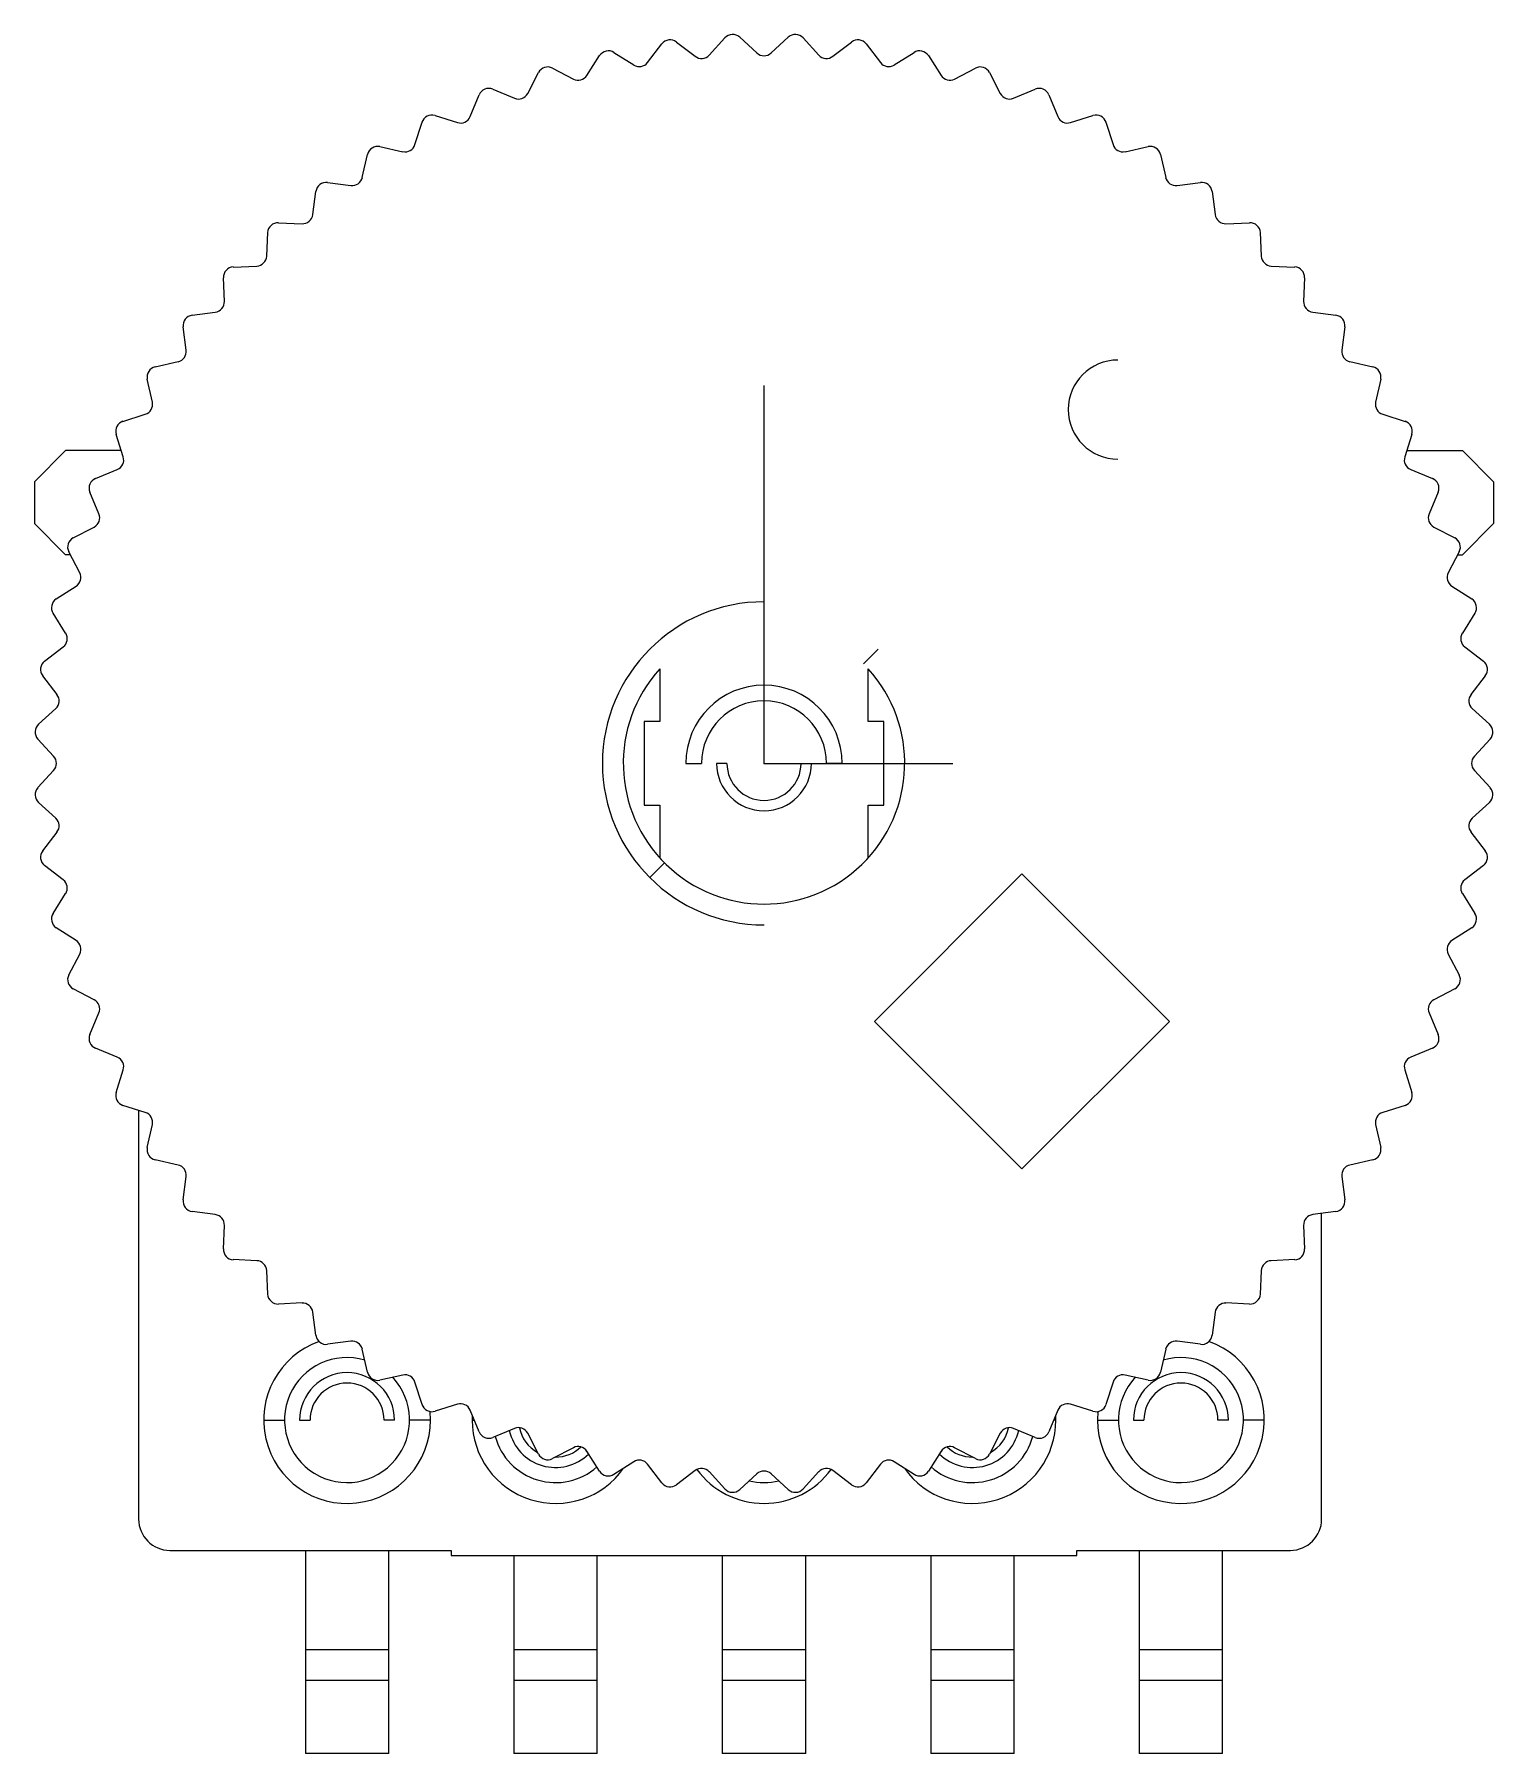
# Model space of a CAD drawing. Header units: millimetres. Extents: x -7 to 7, y -9.5 to 7.
import ezdxf

# ---------------------------------------------------------------- set-up
doc = ezdxf.new("R2010")
doc.units = ezdxf.units.MM
doc.header["$PDSIZE"] = -1

msp = doc.modelspace()

# ---------------------------------------------------------------- linework, layer by layer
at = {"color": 7, "linetype": 'Continuous', "lineweight": 25}
for p, q in [((-0.527, 6.795), (-0.375, 6.961)), ((-0.233, 6.967), (-0.068, 6.815)), ((0.068, 6.815), (0.233, 6.967)), ((0.375, 6.961), (0.527, 6.795)), ((-1.699, 6.6), (-1.578, 6.79)), ((-1.44, 6.821), (-1.25, 6.7)), ((-1.117, 6.723), (-0.98, 6.902)), ((-0.84, 6.92), (-0.661, 6.783)), ((0.661, 6.783), (0.84, 6.92)), ((0.98, 6.902), (1.117, 6.723)), ((1.25, 6.7), (1.44, 6.821)), ((1.578, 6.79), (1.699, 6.6)), ((-2.267, 6.427), (-2.164, 6.627)), ((-2.029, 6.669), (-1.829, 6.565)), ((1.829, 6.565), (2.029, 6.669)), ((2.164, 6.627), (2.267, 6.427)), ((-2.602, 6.467), (-2.394, 6.381)), ((2.394, 6.381), (2.602, 6.467)), ((-2.819, 6.205), (-2.733, 6.413)), ((2.733, 6.413), (2.819, 6.205)), ((-3.349, 5.936), (-3.281, 6.15)), ((-3.156, 6.216), (-2.941, 6.148)), ((2.941, 6.148), (3.156, 6.216)), ((3.281, 6.15), (3.349, 5.936)), ((-3.854, 5.621), (-3.805, 5.841)), ((-3.686, 5.917), (-3.466, 5.868)), ((3.466, 5.868), (3.686, 5.917)), ((3.805, 5.841), (3.854, 5.621)), ((-4.329, 5.264), (-4.3, 5.487)), ((-4.187, 5.573), (-3.964, 5.544)), ((3.964, 5.544), (4.187, 5.573)), ((4.3, 5.487), (4.329, 5.264)), ((-4.657, 5.187), (-4.432, 5.177)), ((4.432, 5.177), (4.657, 5.187)), ((-4.771, 4.867), (-4.761, 5.092)), ((4.761, 5.092), (4.771, 4.867)), ((-5.177, 4.432), (-5.187, 4.657)), ((-5.092, 4.761), (-4.867, 4.771)), ((4.867, 4.771), (5.092, 4.761)), ((5.187, 4.657), (5.177, 4.432)), ((-5.487, 4.3), (-5.264, 4.329)), ((5.264, 4.329), (5.487, 4.3)), ((-5.544, 3.964), (-5.573, 4.187)), ((5.573, 4.187), (5.544, 3.964)), ((-5.841, 3.805), (-5.621, 3.854)), ((5.621, 3.854), (5.841, 3.805)), ((-5.868, 3.466), (-5.917, 3.686)), ((5.917, 3.686), (5.868, 3.466)), ((-6.15, 3.281), (-5.936, 3.349)), ((5.936, 3.349), (6.15, 3.281)), ((-6.148, 2.941), (-6.216, 3.156)), ((6.216, 3.156), (6.148, 2.941)), ((-7, 2.7), (-6.7, 3)), ((-6.167, 3), (-6.7, 3)), ((6.167, 3), (6.7, 3)), ((7, 2.7), (6.7, 3)), ((-6.413, 2.733), (-6.205, 2.819)), ((6.205, 2.819), (6.413, 2.733)), ((-7, 2.7), (-7, 2.3)), ((7, 2.7), (7, 2.3)), ((-6.381, 2.394), (-6.467, 2.602)), ((6.467, 2.602), (6.381, 2.394)), ((-6.7, 2), (-7, 2.3)), ((-6.627, 2.164), (-6.427, 2.267)), ((6.427, 2.267), (6.627, 2.164)), ((6.7, 2), (7, 2.3)), ((-6.654, 2), (-6.7, 2)), ((-6.565, 1.829), (-6.669, 2.029)), ((6.669, 2.029), (6.565, 1.829)), ((6.654, 2), (6.7, 2)), ((-6.79, 1.578), (-6.6, 1.699)), ((6.6, 1.699), (6.79, 1.578)), ((-6.7, 1.25), (-6.821, 1.44)), ((6.821, 1.44), (6.7, 1.25)), ((-6.902, 0.98), (-6.723, 1.117)), ((0.955, 0.955), (1.096, 1.096)), ((6.723, 1.117), (6.902, 0.98)), ((-6.783, 0.661), (-6.92, 0.84)), ((-1, 0.907), (-1, 0.4)), ((1, 0.4), (1, 0.907)), ((6.92, 0.84), (6.783, 0.661)), ((-6.961, 0.375), (-6.795, 0.527)), ((6.795, 0.527), (6.961, 0.375)), ((-1.15, 0.4), (-1.15, -0.4)), ((-1, 0.4), (-1.15, 0.4)), ((1.15, 0.4), (1, 0.4)), ((1.15, -0.4), (1.15, 0.4)), ((-6.815, 0.068), (-6.967, 0.233)), ((6.967, 0.233), (6.815, 0.068)), ((-0.75, 0), (-0.6, 0)), ((-0.355, 0), (-0.455, 0)), ((0.355, 0), (0.455, 0)), ((0.75, 0), (0.6, 0)), ((-6.967, -0.233), (-6.815, -0.068)), ((6.815, -0.068), (6.967, -0.233)), ((-6.795, -0.527), (-6.961, -0.375)), ((-1.15, -0.4), (-1, -0.4)), ((-1, -0.4), (-1, -0.907)), ((1, -0.4), (1.15, -0.4)), ((1, -0.907), (1, -0.4)), ((6.961, -0.375), (6.795, -0.527)), ((-6.92, -0.84), (-6.783, -0.661)), ((6.783, -0.661), (6.92, -0.84)), ((-6.723, -1.117), (-6.902, -0.98)), ((-0.955, -0.955), (-1.096, -1.096)), ((6.902, -0.98), (6.723, -1.117)), ((2.475, -1.061), (1.061, -2.475)), ((3.889, -2.475), (2.475, -1.061)), ((-6.821, -1.44), (-6.7, -1.25)), ((6.7, -1.25), (6.821, -1.44)), ((-6.6, -1.699), (-6.79, -1.578)), ((6.79, -1.578), (6.6, -1.699)), ((-6.669, -2.029), (-6.565, -1.829)), ((6.565, -1.829), (6.669, -2.029)), ((-6.427, -2.267), (-6.627, -2.164)), ((6.627, -2.164), (6.427, -2.267)), ((-6.467, -2.602), (-6.381, -2.394)), ((6.381, -2.394), (6.467, -2.602)), ((1.061, -2.475), (2.475, -3.889)), ((2.475, -3.889), (3.889, -2.475)), ((-6.205, -2.819), (-6.413, -2.733)), ((6.413, -2.733), (6.205, -2.819)), ((-6.216, -3.156), (-6.148, -2.941)), ((6.148, -2.941), (6.216, -3.156)), ((-5.936, -3.349), (-6.15, -3.281)), ((6.15, -3.281), (5.936, -3.349)), ((-6, -3.329), (-6, -7.25)), ((-5.917, -3.686), (-5.868, -3.466)), ((5.868, -3.466), (5.917, -3.686)), ((-5.621, -3.854), (-5.841, -3.805)), ((5.841, -3.805), (5.621, -3.854)), ((-5.573, -4.187), (-5.544, -3.964)), ((5.544, -3.964), (5.573, -4.187)), ((-5.264, -4.329), (-5.487, -4.3)), ((-5.187, -4.657), (-5.177, -4.432)), ((5.177, -4.432), (5.187, -4.657)), ((5.487, -4.3), (5.264, -4.329)), ((5.35, -7.25), (5.35, -4.318)), ((-4.867, -4.771), (-5.092, -4.761)), ((5.092, -4.761), (4.867, -4.771)), ((-4.761, -5.092), (-4.771, -4.867)), ((4.771, -4.867), (4.761, -5.092)), ((-4.432, -5.177), (-4.657, -5.187)), ((-4.3, -5.487), (-4.329, -5.264)), ((4.329, -5.264), (4.3, -5.487)), ((4.657, -5.187), (4.432, -5.177)), ((-3.964, -5.544), (-4.187, -5.573)), ((4.187, -5.573), (3.964, -5.544)), ((-3.805, -5.841), (-3.854, -5.621)), ((3.854, -5.621), (3.805, -5.841)), ((-3.466, -5.868), (-3.686, -5.917)), ((-3.281, -6.15), (-3.349, -5.936)), ((3.349, -5.936), (3.281, -6.15)), ((3.686, -5.917), (3.466, -5.868)), ((-3.2, -6.3), (-3.204, -6.219)), ((-2.941, -6.148), (-3.156, -6.216)), ((-2.733, -6.413), (-2.819, -6.205)), ((-2.799, -6.254), (-2.8, -6.3)), ((2.819, -6.205), (2.733, -6.413)), ((2.8, -6.3), (2.799, -6.254)), ((3.156, -6.216), (2.941, -6.148)), ((3.204, -6.219), (3.2, -6.3)), ((-4.8, -6.3), (-4.6, -6.3)), ((-4.455, -6.3), (-4.355, -6.3)), ((-3.545, -6.3), (-3.645, -6.3)), ((-3.2, -6.3), (-3.4, -6.3)), ((-2.8, -6.3), (-2.78, -6.3)), ((-2.394, -6.381), (-2.602, -6.467)), ((-2.164, -6.627), (-2.267, -6.427)), ((2.267, -6.427), (2.164, -6.627)), ((2.602, -6.467), (2.394, -6.381)), ((2.8, -6.3), (2.78, -6.3)), ((3.2, -6.3), (3.4, -6.3)), ((3.545, -6.3), (3.645, -6.3)), ((4.455, -6.3), (4.355, -6.3)), ((4.8, -6.3), (4.6, -6.3)), ((-1.829, -6.565), (-2.029, -6.669)), ((2.029, -6.669), (1.829, -6.565)), ((-1.578, -6.79), (-1.699, -6.6)), ((-1.25, -6.7), (-1.44, -6.821)), ((-0.98, -6.902), (-1.117, -6.723)), ((1.117, -6.723), (0.98, -6.902)), ((1.44, -6.821), (1.25, -6.7)), ((1.699, -6.6), (1.578, -6.79)), ((-0.661, -6.783), (-0.84, -6.92)), ((-0.375, -6.961), (-0.527, -6.795)), ((-0.068, -6.815), (-0.233, -6.967)), ((0.233, -6.967), (0.068, -6.815)), ((0.527, -6.795), (0.375, -6.961)), ((0.84, -6.92), (0.661, -6.783)), ((-5.7, -7.55), (-3, -7.55)), ((-4.4, -7.55), (-4.4, -9.5)), ((-3.6, -9.5), (-3.6, -7.55)), ((-3, -7.55), (-3, -7.6)), ((3, -7.55), (5.05, -7.55)), ((3, -7.6), (3, -7.55)), ((3.6, -7.55), (3.6, -9.5)), ((4.4, -9.5), (4.4, -7.55)), ((-3, -7.6), (3, -7.6)), ((-2.4, -7.6), (-2.4, -9.5)), ((-1.6, -9.5), (-1.6, -7.6)), ((-0.4, -7.6), (-0.4, -9.5)), ((0.4, -9.5), (0.4, -7.6)), ((1.6, -7.6), (1.6, -9.5)), ((2.4, -9.5), (2.4, -7.6)), ((-4.4, -8.5), (-3.6, -8.5)), ((-2.4, -8.5), (-1.6, -8.5)), ((-0.4, -8.5), (0.4, -8.5)), ((1.6, -8.5), (2.4, -8.5)), ((3.6, -8.5), (4.4, -8.5)), ((-3.6, -8.8), (-4.4, -8.8)), ((-1.6, -8.8), (-2.4, -8.8)), ((0.4, -8.8), (-0.4, -8.8)), ((2.4, -8.8), (1.6, -8.8)), ((4.4, -8.8), (3.6, -8.8)), ((-3.6, -9.5), (-4.4, -9.5)), ((-1.6, -9.5), (-2.4, -9.5)), ((0.4, -9.5), (-0.4, -9.5)), ((2.4, -9.5), (1.6, -9.5)), ((4.4, -9.5), (3.6, -9.5))]:
    msp.add_line(p, q, dxfattribs=at)
at = {"color": 7, "linetype": 'Continuous'}
for q in [(0, 3.625), (1.812, 0)]:
    msp.add_line((0, 0), q, dxfattribs=at)
at = {"color": 7, "linetype": 'Continuous', "lineweight": 25}
for centre, radius, start, end in [((-0.901, 6.841), 0.1, 52.5, 142.5), ((-0.301, 6.893), 0.1, 47.5, 137.5), ((0.301, 6.893), 0.1, 42.5, 132.5), ((0.901, 6.841), 0.1, 37.5, 127.5), ((-1.493, 6.736), 0.1, 57.5, 147.5), ((-0.6, 6.863), 0.1, 232.5, 317.5), ((0, 6.889), 0.1, 227.5, 312.5), ((0.6, 6.863), 0.1, 222.5, 307.5), ((1.493, 6.736), 0.1, 32.5, 122.5), ((-2.075, 6.581), 0.1, 62.5, 152.5), ((-1.783, 6.654), 0.1, 242.5, 327.5), ((-1.196, 6.784), 0.1, 237.5, 322.5), ((1.196, 6.784), 0.1, 217.5, 302.5), ((1.783, 6.654), 0.1, 212.5, 297.5), ((2.075, 6.581), 0.1, 27.5, 117.5), ((-2.641, 6.375), 0.1, 67.5, 157.5), ((2.641, 6.375), 0.1, 22.5, 112.5), ((-2.356, 6.473), 0.1, 247.5, 332.5), ((2.356, 6.473), 0.1, 207.5, 292.5), ((-3.186, 6.12), 0.1, 72.5, 162.5), ((-2.911, 6.243), 0.1, 252.5, 337.5), ((2.911, 6.243), 0.1, 202.5, 287.5), ((3.186, 6.12), 0.1, 17.5, 107.5), ((-3.707, 5.819), 0.1, 77.5, 167.5), ((-3.444, 5.966), 0.1, 257.5, 342.5), ((3.444, 5.966), 0.1, 197.5, 282.5), ((3.707, 5.819), 0.1, 12.5, 102.5), ((-3.951, 5.643), 0.1, 262.5, 347.5), ((3.951, 5.643), 0.1, 192.5, 277.5), ((-4.2, 5.474), 0.1, 82.5, 172.5), ((4.2, 5.474), 0.1, 7.5, 97.5), ((-4.662, 5.087), 0.1, 87.5, 177.5), ((-4.428, 5.277), 0.1, 267.5, 352.5), ((4.428, 5.277), 0.1, 187.5, 272.5), ((4.662, 5.087), 0.1, 2.5, 92.5), ((-4.871, 4.871), 0.1, 272.5, 357.5), ((4.871, 4.871), 0.1, 182.5, 267.5), ((-5.087, 4.662), 0.1, 92.5, 182.5), ((5.087, 4.662), 0.1, 357.5, 87.5), ((-5.474, 4.2), 0.1, 97.5, 187.5), ((-5.277, 4.428), 0.1, 277.5, 2.5), ((5.277, 4.428), 0.1, 177.5, 262.5), ((5.474, 4.2), 0.1, 352.5, 82.5), ((-5.643, 3.951), 0.1, 282.5, 7.5), ((5.643, 3.951), 0.1, 172.5, 257.5), ((-5.819, 3.707), 0.1, 102.5, 192.5), ((3.394, 3.394), 0.475, 90, 270), ((5.819, 3.707), 0.1, 347.5, 77.5), ((-5.966, 3.444), 0.1, 287.5, 12.5), ((5.966, 3.444), 0.1, 167.5, 252.5), ((-6.12, 3.186), 0.1, 107.5, 197.5), ((6.12, 3.186), 0.1, 342.5, 72.5), ((-6.243, 2.911), 0.1, 292.5, 17.5), ((6.243, 2.911), 0.1, 162.5, 247.5), ((-6.375, 2.641), 0.1, 112.5, 202.5), ((6.375, 2.641), 0.1, 337.5, 67.5), ((-6.473, 2.356), 0.1, 297.5, 22.5), ((6.473, 2.356), 0.1, 157.5, 242.5), ((-6.581, 2.075), 0.1, 117.5, 207.5), ((6.581, 2.075), 0.1, 332.5, 62.5), ((-6.654, 1.783), 0.1, 302.5, 27.5), ((6.654, 1.783), 0.1, 152.5, 237.5), ((-6.736, 1.493), 0.1, 122.5, 212.5), ((0, 0), 1.55, 90, 270), ((6.736, 1.493), 0.1, 327.5, 57.5), ((-6.784, 1.196), 0.1, 307.5, 32.5), ((6.784, 1.196), 0.1, 147.5, 232.5), ((-6.841, 0.901), 0.1, 127.5, 217.5), ((0, 0), 1.35, 137.7946, 42.2054), ((6.841, 0.901), 0.1, 322.5, 52.5), ((-6.863, 0.6), 0.1, 312.5, 37.5), ((0, 0), 0.75, 0, 180), ((6.863, 0.6), 0.1, 142.5, 227.5), ((0, 0), 0.6, 0, 180), ((-6.893, 0.301), 0.1, 132.5, 222.5), ((6.893, 0.301), 0.1, 317.5, 47.5), ((-6.889, 0), 0.1, 317.5, 42.5), ((0, 0), 0.455, 180, 0), ((0, 0), 0.355, 180, 0), ((6.889, 0), 0.1, 137.5, 222.5), ((-6.893, -0.301), 0.1, 137.5, 227.5), ((6.893, -0.301), 0.1, 312.5, 42.5), ((-6.863, -0.6), 0.1, 322.5, 47.5), ((6.863, -0.6), 0.1, 132.5, 217.5), ((-6.841, -0.901), 0.1, 142.5, 232.5), ((6.841, -0.901), 0.1, 307.5, 37.5), ((-6.784, -1.196), 0.1, 327.5, 52.5), ((6.784, -1.196), 0.1, 127.5, 212.5), ((-6.736, -1.493), 0.1, 147.5, 237.5), ((6.736, -1.493), 0.1, 302.5, 32.5), ((-6.654, -1.783), 0.1, 332.5, 57.5), ((6.654, -1.783), 0.1, 122.5, 207.5), ((-6.581, -2.075), 0.1, 152.5, 242.5), ((6.581, -2.075), 0.1, 297.5, 27.5), ((-6.473, -2.356), 0.1, 337.5, 62.5), ((6.473, -2.356), 0.1, 117.5, 202.5), ((-6.375, -2.641), 0.1, 157.5, 247.5), ((6.375, -2.641), 0.1, 292.5, 22.5), ((-6.243, -2.911), 0.1, 342.5, 67.5), ((6.243, -2.911), 0.1, 112.5, 197.5), ((-6.12, -3.186), 0.1, 162.5, 252.5), ((6.12, -3.186), 0.1, 287.5, 17.5), ((-5.966, -3.444), 0.1, 347.5, 72.5), ((5.966, -3.444), 0.1, 107.5, 192.5), ((-5.819, -3.707), 0.1, 167.5, 257.5), ((5.819, -3.707), 0.1, 282.5, 12.5), ((-5.643, -3.951), 0.1, 352.5, 77.5), ((5.643, -3.951), 0.1, 102.5, 187.5), ((-5.474, -4.2), 0.1, 172.5, 262.5), ((5.474, -4.2), 0.1, 277.5, 7.5), ((-5.277, -4.428), 0.1, 357.5, 82.5), ((5.277, -4.428), 0.1, 97.5, 182.5), ((-5.087, -4.662), 0.1, 177.5, 267.5), ((-4.871, -4.871), 0.1, 2.5, 87.5), ((4.871, -4.871), 0.1, 92.5, 177.5), ((5.087, -4.662), 0.1, 272.5, 2.5), ((-4.662, -5.087), 0.1, 182.5, 272.5), ((4.662, -5.087), 0.1, 267.5, 357.5), ((-4.428, -5.277), 0.1, 7.5, 92.5), ((4.428, -5.277), 0.1, 87.5, 172.5), ((-4, -6.3), 0.8, 109.67, 0), ((-4.2, -5.474), 0.1, 187.5, 277.5), ((-3.951, -5.643), 0.1, 12.5, 97.5), ((4, -6.3), 0.8, 180, 70.33), ((3.951, -5.643), 0.1, 82.5, 167.5), ((4.2, -5.474), 0.1, 262.5, 352.5), ((-4, -6.3), 0.6, 73.6276, 43.1494), ((4, -6.3), 0.6, 136.8506, 106.3724), ((-4, -6.3), 0.455, 0, 180), ((-3.707, -5.819), 0.1, 192.5, 282.5), ((-3.444, -5.966), 0.1, 17.5, 102.5), ((3.444, -5.966), 0.1, 77.5, 162.5), ((4, -6.3), 0.455, 0, 180), ((3.707, -5.819), 0.1, 257.5, 347.5), ((-4, -6.3), 0.355, 0, 180), ((4, -6.3), 0.355, 0, 180), ((-3.186, -6.12), 0.1, 197.5, 287.5), ((-2.911, -6.243), 0.1, 22.5, 107.5), ((2.911, -6.243), 0.1, 72.5, 157.5), ((3.186, -6.12), 0.1, 252.5, 342.5), ((-2, -6.3), 0.8, 180, 324.7807), ((-2.641, -6.375), 0.1, 202.5, 292.5), ((-2, -6.3), 0.455, 192.8799, 314.2599), ((-2.356, -6.473), 0.1, 27.5, 112.5), ((-2, -6.3), 0.355, 192.0077, 241.0089), ((2, -6.3), 0.8, 215.2193, 0), ((2, -6.3), 0.455, 225.7401, 347.1201), ((2, -6.3), 0.355, 298.9911, 347.9923), ((2.356, -6.473), 0.1, 67.5, 152.5), ((2.641, -6.375), 0.1, 247.5, 337.5), ((-2, -6.3), 0.6, 195.2194, 311.391), ((-2, -6.3), 0.355, 269.8177, 313.4133), ((-1.783, -6.654), 0.1, 32.5, 117.5), ((2, -6.3), 0.6, 228.609, 344.7806), ((1.783, -6.654), 0.1, 62.5, 147.5), ((2, -6.3), 0.355, 226.5867, 270.1823), ((-2.075, -6.581), 0.1, 207.5, 297.5), ((-1.196, -6.784), 0.1, 37.5, 122.5), ((1.196, -6.784), 0.1, 57.5, 142.5), ((2.075, -6.581), 0.1, 242.5, 332.5), ((-1.493, -6.736), 0.1, 212.5, 302.5), ((-0.901, -6.841), 0.1, 217.5, 307.5), ((-0.6, -6.863), 0.1, 42.5, 127.5), ((0, -6.3), 0.8, 216.2642, 323.7358), ((0, -6.3), 0.6, 256.3474, 283.6526), ((0, -6.889), 0.1, 47.5, 132.5), ((0.6, -6.863), 0.1, 52.5, 137.5), ((0.901, -6.841), 0.1, 232.5, 322.5), ((1.493, -6.736), 0.1, 237.5, 327.5), ((-0.301, -6.893), 0.1, 222.5, 312.5), ((0.301, -6.893), 0.1, 227.5, 317.5), ((-5.7, -7.25), 0.3, 180, 270), ((5.05, -7.25), 0.3, 270, 0)]:
    msp.add_arc(centre, radius, start, end, dxfattribs=at)
at = {"color": 7, "linetype": 'Continuous'}
msp.add_point((0, 0), dxfattribs=at)

doc.saveas('drawing.dxf')
